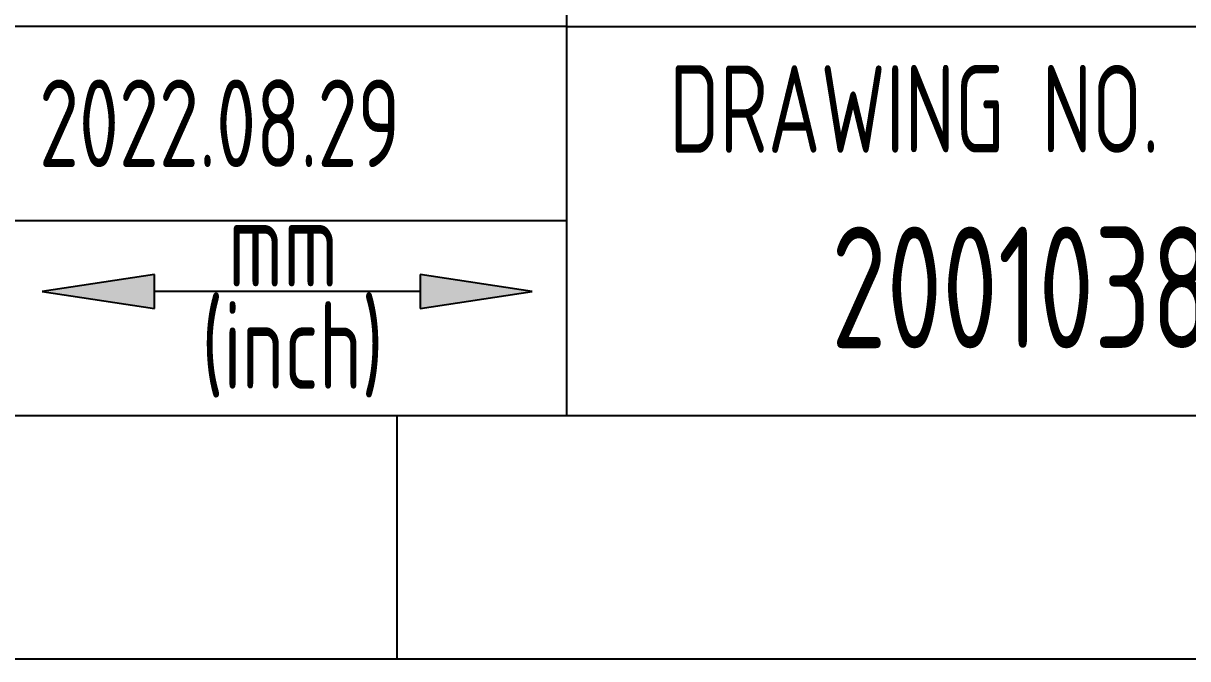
# Model space of a CAD drawing. Header units: millimetres. Extents: x 6 to 292, y 5 to 204.
# Drawn here: x 183.82 to 207.76, y 5 to 18.06 of the extents above; entities that cross this region are included whole.
import ezdxf
from ezdxf.entities.mleader import LeaderData, LeaderLine
from ezdxf.math import Vec2, Vec3

# ---------------------------------------------------------------- set-up
doc = ezdxf.new("R2010")
doc.units = ezdxf.units.MM
for name, color, linetype in [('Default', 7, 'Continuous'), ('TEXT', 7, 'Continuous'), ('图框', 7, 'Continuous'), ('细实线', 7, 'Continuous'), ('轮廓线', 7, 'Continuous')]:
    doc.layers.add(name, color=color, linetype=linetype)
doc.styles.add('SEACAD_Solid_Edge_ANSI', font='seans.ttf')

# ---------------------------------------------------------------- blocks, each defined once
blk = doc.blocks.new('_DOT')
at = {"color": 0}
blk.add_line((0, 0), (-1, 0), dxfattribs=at)
at = {"color": 0, "const_width": 0.333}
blk.add_lwpolyline([(-0.1665, 0, 1), (0.1665, 0, 1)], format="xyb", close=True, dxfattribs=at)
blk = doc.blocks.new('A4-drawing_frame')
at = {"layer": '细实线', "color": 7, "linetype": 'Continuous'}
for p, q in [((-100.5, 5), (-100.5, 0)), ((-286.5, 0), (0, 0))]:
    blk.add_line(p, q, dxfattribs=at)
at = {"layer": '轮廓线', "color": 7, "linetype": 'Continuous'}
blk.add_line((-282, 5), (-5, 5), dxfattribs=at)

msp = doc.modelspace()

# ---------------------------------------------------------------- hatches: boundary and pattern name
at = {"layer": '细实线', "linetype": 'Continuous'}
for points in [[(186.5195, 12.1977), (186.5195, 12.8994), (184.2142, 12.5486)], [(191.9805, 12.8994), (191.9805, 12.1977), (194.2858, 12.5486)]]:
    msp.add_hatch(color=7, dxfattribs=at).paths.add_polyline_path(points)

# ---------------------------------------------------------------- linework, layer by layer
at = {"layer": '细实线', "color": 7, "linetype": 'Continuous'}
for p, q in [((195, 18), (167, 18)), ((195, 14), (167, 14)), ((186.5195, 12.8994), (184.2142, 12.5486)), ((186.5195, 12.1977), (186.5195, 12.8994)), ((191.9805, 12.8994), (191.9805, 12.1977)), ((194.2858, 12.5486), (191.9805, 12.8994)), ((184.2142, 12.5486), (186.5195, 12.1977)), ((191.9805, 12.5486), (186.5195, 12.5486)), ((191.9805, 12.1977), (194.2858, 12.5486))]:
    msp.add_line(p, q, dxfattribs=at)
at = {"layer": '轮廓线', "color": 7, "linetype": 'Continuous'}
for p, q in [((195, 10), (195, 34)), ((195, 18), (287, 18)), ((167, 10), (287, 10)), ((195, 10), (287, 10))]:
    msp.add_line(p, q, dxfattribs=at)

# ---------------------------------------------------------------- block references
at = {"layer": '图框', "color": 7}
msp.add_blockref('A4-drawing_frame', (292, 5), dxfattribs=at)

# ---------------------------------------------------------------- texts
at = {"layer": 'TEXT', "insert": (202.1431, 16.3), "char_height": 1.8, "width": 14.286182, "attachment_point": 5, "style": 'SEACAD_Solid_Edge_ANSI'}
msp.add_mtext('{\\fSolid Edge ANSI|b0||i0||c0|p34;\\C7;\\H1.8;\\W0.7;DRAWING NO.}', dxfattribs=at)
at = {"layer": '细实线', "char_height": 1.8, "attachment_point": 8, "style": 'SEACAD_Solid_Edge_ANSI'}
for s, insert, width in [('{\\fSolid Edge ANSI|b0||i0||c0|p34;\\C7;\\H1.8;\\W0.7;mm}', (189.1668, 12.6472), 3.272737), ('{\\fSolid Edge ANSI|b0||i0||c0|p34;\\C7;\\H1.8;\\W0.7;(inch)}', (189.3592, 10.3676), 6.456515)]:
    msp.add_mtext(s, dxfattribs=dict(at, insert=insert, width=width))

# ---------------------------------------------------------------- leaders
at = {"layer": 'Default', "color": 7, "linetype": 'Continuous'}
ml = msp.add_multileader_mtext('Standard', dxfattribs=at)
ml.set_content('{\\pxsm0.9;\\fSolid Edge ANSI|b0||i0||c0|p34;\\W0.7;2022.08.29\\P}', color=256)
ml.set_leader_properties()
ml.set_arrow_properties(name='DOT')
ml.build(insert=Vec2(0, 0))
ml.multileader.update_dxf_attribs({"leader_type": 0, "dogleg_length": 0, "arrow_head_size": 1.8})
ctx = ml.context
ctx.base_point, ctx.char_height, ctx.arrow_head_size, ctx.landing_gap_size = Vec3(182.1479, 15.9994), 1.8, 1.8, 0.63
ctx.mtext.insert = Vec3(184.1479, 16.9075)
ml = msp.add_multileader_mtext('Standard', dxfattribs=at)
ml.set_content('{\\pxsm0.9;\\fSolid Edge ANSI|b0||i0||c0|p34;\\W0.7;200103862\\P}', color=256)
ml.set_leader_properties()
ml.set_arrow_properties(name='DOT')
ml.build(insert=Vec2(0, 0))
ml.multileader.update_dxf_attribs({"leader_type": 0, "dogleg_length": 0, "arrow_head_size": 2.5})
ctx = ml.context
ctx.base_point, ctx.char_height, ctx.arrow_head_size, ctx.landing_gap_size = Vec3(197.6189, 12.6211), 2.5, 2.5, 0.875
ctx.text_align_type = 1
ctx.mtext.insert, ctx.mtext.alignment = Vec3(205.5283, 13.8824), 2

doc.saveas('drawing.dxf')
